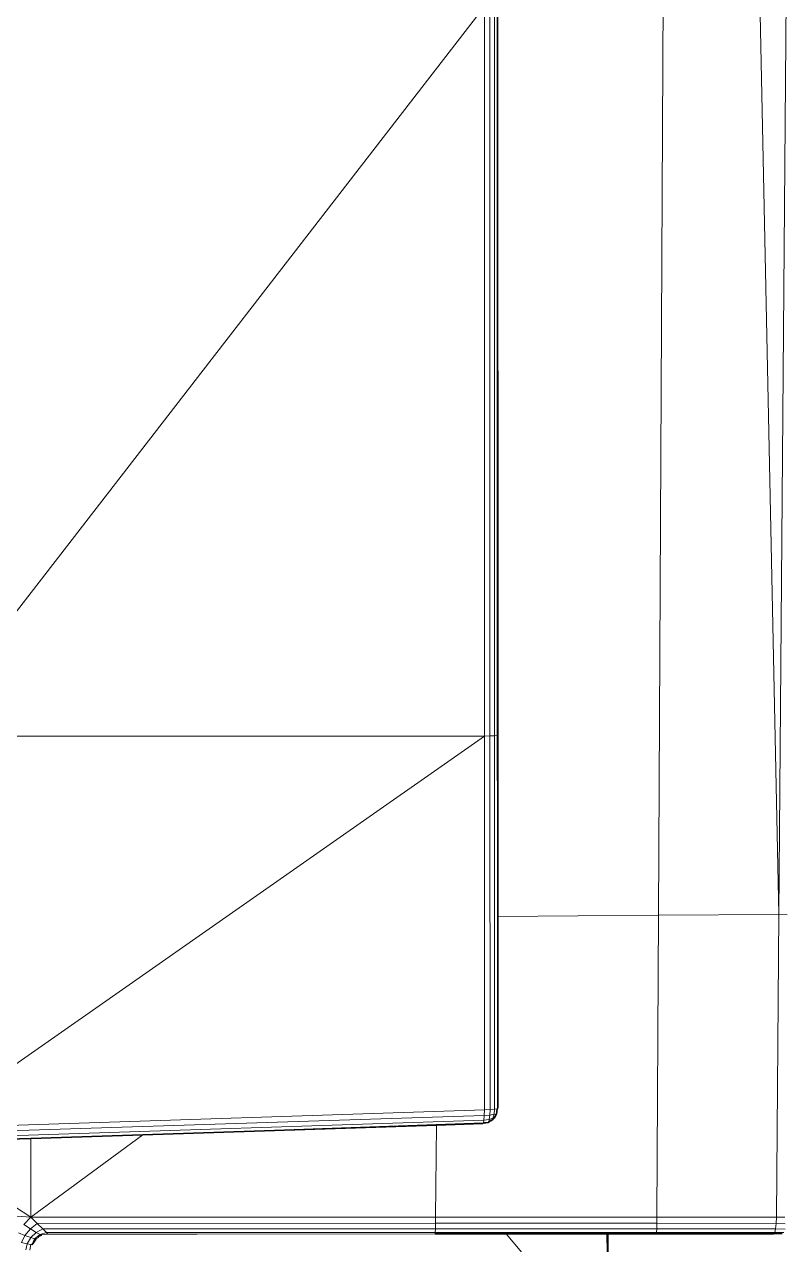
# Model space of a CAD drawing. Header units: inches. Extents: x 1 to 101, y 1 to 36.
# Drawn here: x 96.656 to 98.926, y 9.871 to 13.536 of the extents above; entities that cross this region are included whole.
import ezdxf

# ---------------------------------------------------------------- set-up
doc = ezdxf.new("R2010")
doc.units = ezdxf.units.IN
doc.header["$MEASUREMENT"] = 0
doc.layers.add('Default', color=7, linetype='Continuous')

msp = doc.modelspace()

# ---------------------------------------------------------------- linework, layer by layer
at = {"layer": 'Default', "color": 9, "lineweight": 0, "true_color": 0xcbcbcb, "transparency": 33554687}
for p, q in [((98.6329, 24.8144), (98.5595, 10.8603)), ((98.5595, 10.8603), (98.6329, 24.8144)), ((98.6329, 24.8144), (98.9209, 10.8628)), ((98.9209, 10.8628), (98.6329, 24.8144)), ((98.9209, 10.8628), (99.0297, 24.8128)), ((99.0297, 24.8128), (98.9209, 10.8628)), ((96.3422, 11.3985), (98.0373, 13.5898)), ((98.0373, 13.5898), (98.037, 11.3985)), ((98.0673, 11.3992), (98.0672, 13.5901)), ((98.0752, 13.5906), (98.0757, 11.4)), ((98.0771, 11.4008), (98.0762, 13.5911)), ((98.037, 11.3985), (96.3422, 11.3985)), ((96.3422, 11.3985), (98.037, 11.3985)), ((98.037, 11.3985), (96.3548, 10.2203)), ((96.3548, 10.2203), (98.037, 11.3985)), ((98.037, 11.3985), (98.0531, 11.3986)), ((98.037, 10.2758), (98.037, 11.3985)), ((98.037, 11.3985), (98.037, 10.2758)), ((98.0531, 11.3986), (98.0538, 10.2766)), ((98.0757, 11.4), (98.0673, 11.3992)), ((98.0771, 10.8568), (98.0771, 11.4008)), ((98.0771, 10.8568), (98.5595, 10.8603)), ((98.5595, 10.8603), (98.0771, 10.8568)), ((98.0772, 10.2805), (98.0771, 10.8568)), ((98.5595, 10.8603), (98.5547, 9.9537)), ((98.5547, 9.9537), (98.5595, 10.8603)), ((98.9209, 10.8628), (98.5595, 10.8603)), ((98.5595, 10.8603), (98.9209, 10.8628)), ((98.9209, 10.8628), (98.9138, 9.9537)), ((98.9138, 9.9537), (98.9209, 10.8628)), ((98.9209, 10.8628), (98.9454, 10.8617)), ((98.9454, 10.8617), (98.9209, 10.8628)), ((98.037, 10.2758), (96.3548, 10.2203)), ((98.0538, 10.2766), (98.037, 10.2758)), ((98.0693, 10.2561), (98.0722, 10.2622)), ((98.0722, 10.2622), (98.0735, 10.2629)), ((98.0735, 10.2629), (98.0756, 10.2791)), ((98.0756, 10.2791), (98.0772, 10.2805)), ((96.3541, 10.1898), (98.0356, 10.2451)), ((98.0341, 10.2365), (97.0114, 10.201)), ((97.0114, 10.201), (97.8933, 10.2298)), ((97.8933, 10.2298), (97.89, 9.9537)), ((97.89, 9.9537), (97.8933, 10.2298)), ((97.8933, 10.2298), (98.0324, 10.2344)), ((98.0324, 10.2344), (98.0341, 10.2365)), ((98.0356, 10.2451), (98.0341, 10.2365)), ((98.0341, 10.2365), (98.041, 10.2363)), ((98.041, 10.2363), (98.0496, 10.2382)), ((98.0496, 10.2382), (98.051, 10.2403)), ((98.051, 10.2403), (98.0565, 10.2429)), ((98.0565, 10.2429), (98.0634, 10.2477)), ((98.0634, 10.2477), (98.0645, 10.2484)), ((98.0645, 10.2484), (98.0658, 10.2508)), ((98.0658, 10.2508), (98.0693, 10.2561)), ((96.6753, 10.19), (96.3529, 10.1811)), ((96.3529, 10.1811), (96.6753, 10.19)), ((97.0114, 10.201), (96.6753, 10.19)), ((96.6753, 10.19), (96.6754, 9.9537)), ((96.6754, 9.9537), (97.0114, 10.201)), ((96.3282, 10.1794), (96.6754, 9.9537)), ((96.6754, 9.9537), (96.3282, 10.1794)), ((95.2338, 10.0581), (96.6754, 9.9537)), ((96.6754, 9.9537), (95.2338, 10.0581)), ((96.6754, 9.9537), (96.6546, 9.9311)), ((97.89, 9.9537), (96.6754, 9.9537)), ((98.5547, 9.9537), (97.89, 9.9537)), ((98.9138, 9.9537), (98.5547, 9.9537)), ((98.9387, 9.9537), (98.9138, 9.9537))]:
    msp.add_line(p, q, dxfattribs=at).dxf.unprotected_set("ltscale", 0)
at = {"layer": 'Default', "color": 7, "lineweight": 15, "ltscale": 5.289577, "transparency": 33554687}
for p, q in [((98.6329, 24.8144), (98.5595, 10.8603)), ((99.0297, 24.8128), (98.9209, 10.8628)), ((98.0373, 13.5898), (98.037, 11.3985)), ((98.0533, 13.5898), (98.0531, 11.3986)), ((98.0672, 13.5901), (98.0673, 11.3992)), ((98.0752, 13.5906), (98.0757, 11.4)), ((98.037, 11.3985), (96.3422, 11.3985)), ((98.0531, 11.3986), (98.037, 11.3985)), ((98.037, 11.3985), (98.037, 10.2758)), ((98.0673, 11.3992), (98.0531, 11.3986)), ((98.0538, 10.2766), (98.0531, 11.3986)), ((98.0757, 11.4), (98.0673, 11.3992)), ((98.0674, 10.2778), (98.0673, 11.3992)), ((98.0757, 11.4), (98.0771, 11.4008)), ((98.0771, 10.8568), (98.0757, 11.4)), ((98.5595, 10.8603), (98.0771, 10.8568)), ((98.5547, 9.9537), (98.5595, 10.8603)), ((98.5595, 10.8603), (98.9209, 10.8628)), ((98.9209, 10.8628), (98.9138, 9.9537)), ((98.9454, 10.8617), (98.9209, 10.8628)), ((98.037, 10.2758), (96.3548, 10.2203)), ((98.037, 10.2758), (98.0366, 10.2589)), ((98.037, 10.2758), (98.0538, 10.2766)), ((98.0531, 10.2601), (98.0538, 10.2766)), ((98.0531, 10.2601), (98.066, 10.2626)), ((98.0538, 10.2766), (98.0674, 10.2778)), ((98.066, 10.2626), (98.062, 10.2511)), ((98.0674, 10.2778), (98.066, 10.2626)), ((98.066, 10.2626), (98.0722, 10.2622)), ((98.0674, 10.2778), (98.0756, 10.2791)), ((98.0756, 10.2791), (98.0722, 10.2622)), ((98.0356, 10.2451), (96.3541, 10.1898)), ((98.0366, 10.2589), (96.3548, 10.2041)), ((98.0341, 10.2365), (97.0114, 10.201)), ((97.8933, 10.2298), (97.89, 9.9537)), ((98.0341, 10.2365), (98.0356, 10.2451)), ((98.0356, 10.2451), (98.0366, 10.2589)), ((98.0508, 10.2469), (98.0356, 10.2451)), ((98.0366, 10.2589), (98.0531, 10.2601)), ((98.0508, 10.2469), (98.0531, 10.2601)), ((98.062, 10.2511), (98.0508, 10.2469)), ((98.051, 10.2403), (98.0508, 10.2469)), ((98.0645, 10.2484), (98.062, 10.2511)), ((98.0645, 10.2484), (98.0634, 10.2477)), ((98.0658, 10.2508), (98.0645, 10.2484)), ((96.6754, 9.9537), (96.6753, 10.19)), ((96.6754, 9.9537), (95.2338, 10.0581)), ((96.6754, 9.9537), (96.6546, 9.9311)), ((96.6546, 9.9311), (96.674, 9.9186)), ((96.674, 9.9186), (96.6943, 9.9349)), ((97.89, 9.9537), (96.6754, 9.9537)), ((96.6754, 9.9537), (96.6943, 9.9349)), ((96.6943, 9.9349), (97.8898, 9.9353)), ((96.6943, 9.9349), (96.7111, 9.9181)), ((97.8898, 9.9353), (97.8896, 9.9184)), ((97.89, 9.9537), (97.8898, 9.9353)), ((97.8898, 9.9353), (98.5546, 9.9353)), ((98.5547, 9.9537), (97.89, 9.9537)), ((98.5543, 9.9184), (98.5546, 9.9353)), ((98.5546, 9.9353), (98.5547, 9.9537)), ((98.5546, 9.9353), (98.913, 9.9346)), ((98.9138, 9.9537), (98.5547, 9.9537)), ((98.9111, 9.9184), (98.913, 9.9346)), ((98.913, 9.9346), (98.9138, 9.9537)), ((98.913, 9.9346), (98.9397, 9.9337)), ((98.9138, 9.9537), (98.9387, 9.9537)), ((96.6386, 9.9065), (96.6576, 9.8988)), ((96.6473, 9.8772), (96.6576, 9.8988)), ((96.6576, 9.8988), (96.674, 9.9186)), ((96.6576, 9.8988), (96.6749, 9.892)), ((96.674, 9.9186), (96.6915, 9.9075)), ((96.6915, 9.9075), (96.6749, 9.892)), ((96.7031, 9.901), (96.6864, 9.8884)), ((96.7111, 9.9181), (96.6915, 9.9075)), ((96.6915, 9.9075), (96.7031, 9.901)), ((96.698, 9.8928), (96.6988, 9.8944)), ((96.6988, 9.8944), (96.7073, 9.9)), ((96.722, 9.9072), (96.7031, 9.901)), ((96.7031, 9.901), (96.7073, 9.9)), ((96.7073, 9.9), (96.7071, 9.8988)), ((96.7073, 9.9), (96.7164, 9.9019)), ((96.7111, 9.9181), (97.8896, 9.9184)), ((96.7111, 9.9181), (96.722, 9.9072)), ((96.7164, 9.9019), (96.7255, 9.9036)), ((96.7255, 9.9036), (96.722, 9.9072)), ((96.722, 9.9072), (97.8894, 9.9072)), ((96.7255, 9.9024), (96.7255, 9.9036)), ((96.7255, 9.9036), (97.1742, 9.9026)), ((97.1742, 9.9026), (97.8891, 9.9032)), ((97.8894, 9.9072), (97.8891, 9.9032)), ((97.8896, 9.9184), (97.8894, 9.9072)), ((97.8894, 9.9072), (98.5539, 9.9072)), ((97.8896, 9.9184), (98.5543, 9.9184)), ((98.4084, 9.54), (98.102, 9.9033)), ((98.4084, 9.7003), (98.4084, 9.9034)), ((98.5535, 9.9037), (98.5539, 9.9072)), ((98.5539, 9.9072), (98.5543, 9.9184)), ((98.5539, 9.9072), (98.9084, 9.9075)), ((98.5543, 9.9184), (98.9111, 9.9184)), ((98.9084, 9.9075), (98.9052, 9.9037)), ((98.9084, 9.9075), (98.9111, 9.9184)), ((98.9354, 9.9074), (98.9084, 9.9075)), ((98.9111, 9.9184), (98.9397, 9.9177)), ((96.6645, 9.8735), (96.6473, 9.8772)), ((96.6645, 9.8735), (96.6606, 9.855)), ((96.6749, 9.892), (96.6645, 9.8735)), ((96.6645, 9.8735), (96.6752, 9.8715)), ((96.6752, 9.8715), (96.6719, 9.854)), ((96.6864, 9.8884), (96.6749, 9.892)), ((96.6752, 9.8715), (96.6771, 9.8716)), ((96.6771, 9.8716), (96.679, 9.8718)), ((96.6864, 9.8884), (96.679, 9.8718)), ((96.6902, 9.8888), (96.6864, 9.8884)), ((96.6902, 9.8888), (96.698, 9.8928))]:
    msp.add_line(p, q, dxfattribs=at)
at = {"layer": 'Default', "color": 9, "lineweight": 0, "true_color": 0xcacaca, "transparency": 33554687}
for p, q in [((98.0373, 13.5898), (96.3422, 11.3985)), ((96.6753, 10.19), (97.0114, 10.201)), ((96.6754, 9.9537), (96.6753, 10.19)), ((97.0114, 10.201), (96.6754, 9.9537))]:
    msp.add_line(p, q, dxfattribs=at).dxf.unprotected_set("ltscale", 0)
at = {"layer": 'Default', "color": 251, "lineweight": 0, "true_color": 0x525252, "transparency": 33554687}
for p, q in [((98.037, 11.3985), (98.0373, 13.5898)), ((98.0533, 13.5898), (98.0531, 11.3986)), ((98.0531, 11.3986), (98.037, 11.3985))]:
    msp.add_line(p, q, dxfattribs=at).dxf.unprotected_set("ltscale", 0)
at = {"layer": 'Default', "color": 9, "lineweight": 0, "true_color": 0xc5c5c5, "transparency": 33554687}
for p, q in [((98.0531, 11.3986), (98.0533, 13.5898)), ((98.0672, 13.5901), (98.0673, 11.3992)), ((98.0673, 11.3992), (98.0531, 11.3986))]:
    msp.add_line(p, q, dxfattribs=at).dxf.unprotected_set("ltscale", 0)
at = {"layer": 'Default', "color": 7, "lineweight": 35, "ltscale": 5.289577, "transparency": 33554687}
for p, q in [((98.0771, 11.4008), (98.0762, 13.5911)), ((98.0771, 10.8568), (98.0771, 11.4008)), ((98.0772, 10.2805), (98.0771, 10.8568)), ((98.0693, 10.2561), (98.0722, 10.2622)), ((98.0722, 10.2622), (98.0735, 10.2629)), ((98.0756, 10.2791), (98.0735, 10.2629)), ((98.0772, 10.2805), (98.0756, 10.2791)), ((97.0114, 10.201), (97.8933, 10.2298)), ((97.8933, 10.2298), (98.0324, 10.2344)), ((98.0324, 10.2344), (98.0341, 10.2365)), ((98.041, 10.2363), (98.0341, 10.2365)), ((98.041, 10.2363), (98.0496, 10.2382)), ((98.0496, 10.2382), (98.051, 10.2403)), ((98.051, 10.2403), (98.0565, 10.2429)), ((98.0634, 10.2477), (98.0565, 10.2429)), ((98.0693, 10.2561), (98.0658, 10.2508)), ((96.6753, 10.19), (96.3529, 10.1811)), ((96.6753, 10.19), (97.0114, 10.201)), ((97.8891, 9.9032), (98.102, 9.9033)), ((98.102, 9.9033), (98.4056, 9.9034)), ((98.4056, 9.9034), (98.4084, 9.9034)), ((98.4056, 9.9034), (98.4084, 9.7003)), ((98.4084, 9.9034), (98.5535, 9.9037)), ((98.5535, 9.9037), (98.8015, 9.9035)), ((98.8257, 9.9035), (98.8015, 9.9035)), ((98.8257, 9.9035), (98.8268, 9.9035)), ((98.8268, 9.9035), (98.8303, 9.9035)), ((98.8303, 9.9035), (98.8346, 9.9035)), ((98.8346, 9.9035), (98.8365, 9.9035)), ((98.8365, 9.9035), (98.8497, 9.9035)), ((98.8521, 9.9035), (98.8497, 9.9035)), ((98.8521, 9.9035), (98.8556, 9.9037)), ((98.8556, 9.9037), (98.8775, 9.9035)), ((98.8775, 9.9035), (98.9027, 9.9035)), ((98.9027, 9.9035), (98.9052, 9.9037)), ((98.9052, 9.9037), (98.9311, 9.9042)), ((96.6844, 9.8788), (96.679, 9.8718)), ((96.679, 9.8718), (96.679, 9.8707)), ((96.6901, 9.8876), (96.6844, 9.8788)), ((96.6901, 9.8876), (96.6902, 9.8888))]:
    msp.add_line(p, q, dxfattribs=at)
at = {"layer": 'Default', "color": 9, "lineweight": 0, "true_color": 0xc6c6c6, "transparency": 33554687}
for p, q in [((98.0531, 11.3986), (98.0673, 11.3992)), ((98.0538, 10.2766), (98.0531, 11.3986)), ((98.0673, 11.3992), (98.0674, 10.2778)), ((98.0674, 10.2778), (98.0538, 10.2766))]:
    msp.add_line(p, q, dxfattribs=at).dxf.unprotected_set("ltscale", 0)
at = {"layer": 'Default', "color": 253, "lineweight": 0, "transparency": 33554687}
for p, q in [((98.0673, 11.3992), (98.0757, 11.4)), ((98.0674, 10.2778), (98.0673, 11.3992)), ((98.0757, 11.4), (98.0771, 10.8568)), ((98.0771, 10.8568), (98.0772, 10.2805)), ((98.0756, 10.2791), (98.0674, 10.2778)), ((98.0772, 10.2805), (98.0756, 10.2791))]:
    msp.add_line(p, q, dxfattribs=at).dxf.unprotected_set("ltscale", 0)
at = {"layer": 'Default', "color": 251, "lineweight": 0, "true_color": 0x6c6c6c, "transparency": 33554687}
for p, q in [((96.3548, 10.2203), (98.037, 10.2758)), ((98.037, 10.2758), (98.0366, 10.2589)), ((98.0366, 10.2589), (96.3548, 10.2041))]:
    msp.add_line(p, q, dxfattribs=at).dxf.unprotected_set("ltscale", 0)
at = {"layer": 'Default', "color": 9, "lineweight": 0, "true_color": 0xc7c7c7, "transparency": 33554687}
for p, q in [((98.0356, 10.2451), (96.3541, 10.1898)), ((96.3548, 10.2041), (98.0366, 10.2589)), ((98.0366, 10.2589), (98.0356, 10.2451))]:
    msp.add_line(p, q, dxfattribs=at).dxf.unprotected_set("ltscale", 0)
at = {"layer": 'Default', "color": 9, "lineweight": 0, "true_color": 0xc8c8c8, "transparency": 33554687}
for p, q in [((96.6943, 9.9349), (96.6754, 9.9537)), ((96.6754, 9.9537), (97.89, 9.9537)), ((97.8898, 9.9353), (96.6943, 9.9349)), ((97.8896, 9.9184), (97.8898, 9.9353)), ((97.89, 9.9537), (97.8898, 9.9353)), ((97.8898, 9.9353), (98.5546, 9.9353)), ((98.5546, 9.9353), (98.5543, 9.9184)), ((97.8891, 9.9032), (97.8894, 9.9072)), ((98.102, 9.9033), (97.8891, 9.9032)), ((97.8894, 9.9072), (97.8896, 9.9184)), ((97.8894, 9.9072), (98.5539, 9.9072)), ((98.5539, 9.9072), (97.8894, 9.9072)), ((97.8896, 9.9184), (98.5543, 9.9184)), ((98.5543, 9.9184), (97.8896, 9.9184)), ((98.4056, 9.9034), (98.102, 9.9033)), ((98.102, 9.9033), (98.4056, 9.9034)), ((98.4084, 9.54), (98.102, 9.9033)), ((98.4084, 9.9034), (98.4056, 9.9034)), ((98.4056, 9.9034), (98.4084, 9.7003)), ((98.5535, 9.9037), (98.4084, 9.9034)), ((98.5539, 9.9072), (98.5535, 9.9037)), ((98.5543, 9.9184), (98.5539, 9.9072))]:
    msp.add_line(p, q, dxfattribs=at).dxf.unprotected_set("ltscale", 0)
at = {"layer": 'Default', "color": 9, "lineweight": 0, "true_color": 0xc9c9c9, "transparency": 33554687}
for p, q in [((96.6943, 9.9349), (97.8898, 9.9353)), ((96.7111, 9.9181), (96.6943, 9.9349)), ((97.8898, 9.9353), (97.8896, 9.9184)), ((97.8898, 9.9353), (97.89, 9.9537)), ((98.5546, 9.9353), (97.8898, 9.9353)), ((97.89, 9.9537), (98.5547, 9.9537)), ((98.5546, 9.9353), (98.5547, 9.9537)), ((98.5547, 9.9537), (98.5546, 9.9353)), ((98.913, 9.9346), (98.5546, 9.9353)), ((98.5547, 9.9537), (98.9138, 9.9537)), ((98.9138, 9.9537), (98.913, 9.9346)), ((96.698, 9.8928), (96.6988, 9.8944)), ((96.6988, 9.8944), (96.7071, 9.8988)), ((96.7071, 9.8988), (96.7073, 9.9)), ((96.7073, 9.9), (96.7164, 9.9019)), ((96.7111, 9.9181), (97.8896, 9.9184)), ((97.8896, 9.9184), (96.7111, 9.9181)), ((96.722, 9.9072), (96.7111, 9.9181)), ((96.7164, 9.9019), (96.7255, 9.9024)), ((97.8894, 9.9072), (96.722, 9.9072)), ((96.7255, 9.9024), (97.1742, 9.9026)), ((97.1742, 9.9026), (97.8891, 9.9032)), ((97.8891, 9.9032), (98.102, 9.9033)), ((97.8896, 9.9184), (97.8894, 9.9072)), ((98.102, 9.9033), (98.4084, 9.54)), ((96.679, 9.8707), (96.6844, 9.8788)), ((96.6844, 9.8788), (96.6901, 9.8876)), ((96.6901, 9.8876), (96.6902, 9.8888)), ((96.6902, 9.8888), (96.698, 9.8928))]:
    msp.add_line(p, q, dxfattribs=at).dxf.unprotected_set("ltscale", 0)
at = {"layer": 'Default', "color": 254, "lineweight": 0, "true_color": 0xcccccc, "transparency": 33554687}
for p, q in [((98.5543, 9.9184), (98.5546, 9.9353)), ((98.5546, 9.9353), (98.913, 9.9346)), ((98.913, 9.9346), (98.9111, 9.9184)), ((98.4084, 9.9034), (98.5535, 9.9037)), ((98.4084, 9.7003), (98.4084, 9.9034)), ((98.5535, 9.9037), (98.8015, 9.9035)), ((98.5539, 9.9072), (98.5543, 9.9184)), ((98.9084, 9.9075), (98.5539, 9.9072)), ((98.5543, 9.9184), (98.9111, 9.9184)), ((98.9111, 9.9184), (98.5543, 9.9184)), ((98.8015, 9.9035), (98.8257, 9.9035)), ((98.8257, 9.9035), (98.8268, 9.9035)), ((98.8268, 9.9035), (98.8303, 9.9035)), ((98.8303, 9.9035), (98.8346, 9.9035)), ((98.8346, 9.9035), (98.8365, 9.9035)), ((98.8365, 9.9035), (98.8497, 9.9035)), ((98.8497, 9.9035), (98.8521, 9.9035)), ((98.8521, 9.9035), (98.8556, 9.9037)), ((98.8556, 9.9037), (98.8775, 9.9035)), ((98.8775, 9.9035), (98.9027, 9.9035)), ((98.9027, 9.9035), (98.9052, 9.9037)), ((98.9052, 9.9037), (98.9311, 9.9042)), ((98.9111, 9.9184), (98.9084, 9.9075))]:
    msp.add_line(p, q, dxfattribs=at).dxf.unprotected_set("ltscale", 0)
at = {"layer": 'Default', "color": 253, "lineweight": 0, "true_color": 0xb3b3b3, "transparency": 33554687}
for p, q in [((96.7255, 9.9036), (96.722, 9.9072)), ((96.722, 9.9072), (97.8894, 9.9072)), ((97.1742, 9.9026), (96.7255, 9.9036)), ((97.8891, 9.9032), (97.1742, 9.9026)), ((97.8894, 9.9072), (97.8891, 9.9032))]:
    msp.add_line(p, q, dxfattribs=at).dxf.unprotected_set("ltscale", 0)
at = {"layer": 'Default', "color": 253, "lineweight": 0, "true_color": 0xb5b5b5, "transparency": 33554687}
for p, q in [((98.5535, 9.9037), (98.5539, 9.9072)), ((98.8015, 9.9035), (98.5535, 9.9037)), ((98.5539, 9.9072), (98.9084, 9.9075)), ((98.8257, 9.9035), (98.8015, 9.9035)), ((98.8268, 9.9035), (98.8257, 9.9035)), ((98.8303, 9.9035), (98.8268, 9.9035)), ((98.8346, 9.9035), (98.8303, 9.9035)), ((98.8365, 9.9035), (98.8346, 9.9035)), ((98.8497, 9.9035), (98.8365, 9.9035)), ((98.8521, 9.9035), (98.8497, 9.9035)), ((98.8556, 9.9037), (98.8521, 9.9035)), ((98.8775, 9.9035), (98.8556, 9.9037)), ((98.9027, 9.9035), (98.8775, 9.9035)), ((98.9052, 9.9037), (98.9027, 9.9035)), ((98.9084, 9.9075), (98.9052, 9.9037))]:
    msp.add_line(p, q, dxfattribs=at).dxf.unprotected_set("ltscale", 0)

doc.saveas('drawing.dxf')
